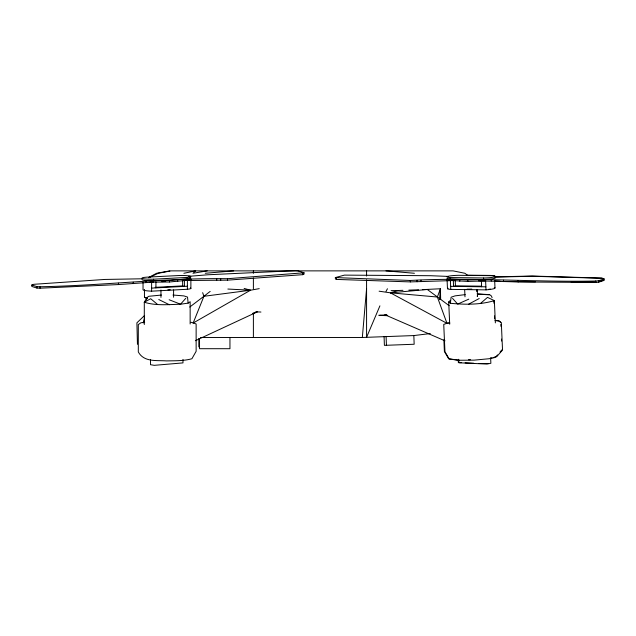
<?xml version="1.0" encoding="UTF-8"?>
<svg xmlns="http://www.w3.org/2000/svg" width="636" height="636" viewBox="0 0 636 636"><rect width="100%" height="100%" fill="white"/><g stroke="black" fill="none" stroke-linecap="round" stroke-linejoin="round"><path stroke-width="0.95" d="M439.524 299.651L440.414 288.76L422.439 289.65M200.515 337.478L362.329 337.478L366.575 288.76M495.357 322.889L494.363 300.613C480.26 304.89 464.94 304.7 450.36 303.285L451.107 297.211L455.05 295.875L465.234 294.619M146.487 300.001L147.019 297.537L148.792 296.289L161.449 295.056M143.227 323.001L144.587 317.921M449.819 323.024L446.973 323.342L437.369 297.028L440.414 288.76L440.653 299.421M210.174 291.399L203.91 296.289L193.161 323.024L250.505 290.215L259.234 288.641M379.915 305.844L366.575 337.319L366.575 279.816M386.004 291.463L387.443 288.76M144.3 324.519L144.3 302.227L147.019 297.537M497.495 354.92L496.215 356.383L493.759 357.456M500.055 351.994L501.979 349.808M185.76 298.332L180.529 304.231C168.508 304.525 155.923 305.892 144.3 302.227L145.636 301.289M144.603 315.464L136.899 322.826L137.448 344.33M449.7 324.217L448.706 301.949L450.113 300.597M480.522 303.42L487.502 297.378L494.363 300.613M189.759 307.037L203.91 296.289L250.505 290.215L244.137 288.434M169.152 299.747L180.529 304.231L188.137 303.126L190.148 301.718L190.148 324.01M144.3 302.227L150.668 298.721L157.601 304.485M148.792 277.479L156.607 273.265L169.86 270.872M468.732 304.135L479.21 298.515M148.768 277.773L158.253 273.273L171.06 270.872L453.102 270.872L464.868 273.273L468.001 275.65M195.371 340.721L257.246 311.894L260.943 312.045M468.796 299.151L457.689 304.088L452.562 298.395M153.34 282.09L118.439 284.57L40.044 288.195L36.952 288.076L31.8 286.446L31.8 285.007L33.764 284.308L104.868 279.442L141.907 278.791M31.8 285.007L36.952 286.637L40.044 286.757C102.619 285.612 164.899 277.797 227.497 278.711L304.024 272.78L304.024 274.219L302.76 274.673L227.497 280.15L182.437 280.54M448.428 322.794L443.737 324.392L444.954 351.716L449.207 358.998L458.214 360.262L474.035 360.151L489.259 358.712L494.315 357.686L496.78 356.621L502.535 350.038L501.319 322.714L499.236 321.021L495.539 320.624M455.249 280.484L410.347 281.907L336.555 279.427L335.403 279.021L335.339 277.582L410.284 280.468C471.984 277.034 533.715 282.36 595.471 281.017L598.587 280.762L604.136 278.926L604.2 280.357L598.651 282.201L595.535 282.448L518.149 281.955L478.471 280.794M599.017 281.661L603.644 280.126M335.339 277.582L344.426 275.118L430.667 275.714L447.951 276.414M252.524 313.429L257.246 311.894L255.298 312.069M379.112 291.193L390.393 292.83L398.088 290.501L402.962 290.326M481.571 286.184L455.448 285.834L453.571 286.383L453.309 280.46M183.876 273.273L195.634 270.872L192.947 273.273L207.185 270.872M490.388 358.132L492.073 357.798M487.971 363.522L478.67 363.474M144.682 322.253L140.842 322.802L138.306 324.583L138.306 351.939C144.014 362.409 156.639 360.159 166.521 360.906C174.987 360.715 183.685 361.049 191.913 358.744L196.134 351.295L196.134 323.939L190.919 322.245M190.371 288.013A9.365 1.129 0 0 1 187.381 289.269L151.614 291.169L151.614 280.738L169.486 280.555L187.381 278.846A9.063 1.089 0 0 0 189.878 277.511M150.017 282.098A12.839 1.542 0 0 0 151.614 282.177L169.486 281.986L187.381 280.277A9.365 1.129 0 0 0 190.88 279.482L190.88 288.474M362.329 337.478L413.837 335.57L430.286 333.558M188.447 276.358L208.067 274.76L295.454 270.666L297.513 270.753L304.024 272.78M446.973 323.342L390.393 292.83L427.312 289.483L449.215 305.717M205.261 273.273L233.682 270.872M378.674 315.281L386.847 314.86M596.536 282.09L571.168 282.066M153.546 279.204L187.381 277.407A9.063 1.089 0 0 0 189.878 276.08A9.063 1.089 0 0 0 179.622 275.491L146.789 277.153A9.23 1.105 0 0 0 142.655 278.536A9.23 1.105 0 0 0 153.546 279.204L153.546 280.643A9.23 1.105 0 0 1 142.051 279.45M161.814 281.637L165.742 281.43M155.144 287.353L182.643 285.89L184.4 286.375L184.4 280.436M151.614 288.108L187.381 286.216M408.805 290.127L418.544 289.785M447.116 278.258A9.063 1.081 -2.5 0 0 450.312 278.981L467.754 279.983L485.554 279.45L486.015 289.873L450.773 289.396A9.365 1.121 -2.5 0 1 448.102 288.259M448.022 280.158A9.365 1.121 -2.5 0 0 450.375 280.42L467.818 281.422L485.618 280.889M391.132 290.636L398.088 290.501M495.174 276.867L531.998 276.032L601.791 278.067L604.136 278.926M494.76 277.097L532.555 276.262L602.348 278.298M477.103 293.888L489.426 294.627M477.66 294.126L489.982 294.858L491.445 296.042L492.081 297.656M535.456 281.835L504.992 281.438M466.737 275.173L490.284 275.428A9.23 1.105 -2.5 0 1 494.8 276.103M450.248 277.55L483.583 277.988A9.23 1.105 -2.5 0 0 494.625 276.883A9.23 1.105 -2.5 0 0 490.841 275.666L458.469 275.316A9.063 1.081 -2.5 0 0 448.086 276.31A9.063 1.081 -2.5 0 0 450.248 277.55L450.773 289.396M450.638 286.343L485.88 286.82M172.944 295.032L183.876 295.899L187.533 297.084L188.137 303.126M384.708 315.52L379.764 315.4L386.68 315.663M461.243 362.671L458.341 362.536L458.23 359.92M465.115 362.846L473.828 363.251M227.863 289.046L250.505 290.215M494.514 280.937L500.206 281.239M385.996 270.872L414.418 273.273M457.658 360.032L448.65 358.768L444.397 351.485L443.872 339.775M390.393 292.83L437.369 297.028M494.983 320.385L498.68 320.79L500.763 322.476M387.721 315.575L384.883 314.756L445.025 340.856M158.777 299.532L169.351 304.731M144.452 289.444L144.452 297.203L147.099 298.507M144.452 297.203L146.964 298.538M477.103 296.074L477.557 296.44L477.27 290.016M448.706 301.949L450.36 303.285M202.653 292.671L203.91 296.289M598.587 280.762L598.651 282.201M595.471 281.017L595.535 282.448M518.086 280.524L518.149 281.955M503.545 280.19L503.609 281.629M500.85 324.432L500.937 326.379M501.502 339.067L501.589 341.023M494.665 280.707L494.991 287.885M493.854 301.353L493.941 303.285M494.498 315.877L494.625 318.779M491.207 279.53L491.27 280.969M490.634 358.044L490.865 363.283L486.969 364.07L458.898 362.766L458.747 359.276M483.583 277.988L483.646 279.427A9.23 1.105 -2.5 0 0 495.42 277.773M481.373 280.834L481.635 286.757M476.714 289.785L476.801 291.622M467.754 279.983L467.818 281.422M464.662 289.467L464.988 296.813M459.733 279.832L459.796 281.271M455.225 280.897L455.448 285.834M447.029 278.942L447.482 288.736M420.992 280.19L421.056 281.621M417.033 280.325L417.097 281.764M410.284 280.468L410.347 281.907M336.492 277.988L336.555 279.427M413.837 335.57L414.163 344.251L384.398 345.356L384.08 336.675M386.108 336.595L386.434 345.284M366.575 270.872L366.575 276.08M302.76 273.234L302.76 274.673M253.39 270.872L253.39 273.273M253.39 277.948L253.39 288.76M253.39 313.119L253.39 337.478M229.954 337.478L229.954 348.703L199.529 348.703L199.529 338.416M227.497 278.711L227.497 280.15M220.708 278.846L220.708 280.285M216.733 278.862L216.733 280.301M198.829 338.416L198.829 346.89M190.713 278.663L190.713 280.102M187.381 277.407L187.381 289.269M182.977 359.396L182.977 362.894L154.254 365.334L150.509 364.698L150.509 359.459M182.643 280.953L182.643 285.89M177.643 280.079L177.643 281.517M173.588 289.889L173.588 297.243M169.486 280.555L169.486 281.986M160.964 290.032L160.964 297.386M155.923 281.955L155.923 287.885M145.875 281.048L145.875 282.487M143.036 282.352L143.036 289.539A12.839 1.542 0 0 0 151.614 291.169M133.226 282.209L133.226 283.648M118.439 283.131L118.439 284.57M40.044 286.757L40.044 288.195M36.952 286.637L36.952 288.076M490.404 289.078A12.839 1.534 -2.5 0 1 488.583 289.324M170.241 289.714A6.336 0.763 0 0 1 167.856 289.801M470.433 359.698A19.191 2.29 -2.5 0 1 468.501 359.738M471.785 289.078A6.336 0.755 -2.5 0 1 467.094 289.134M494.252 287.52A12.839 1.534 -2.5 0 1 486.015 289.873"/></g></svg>
